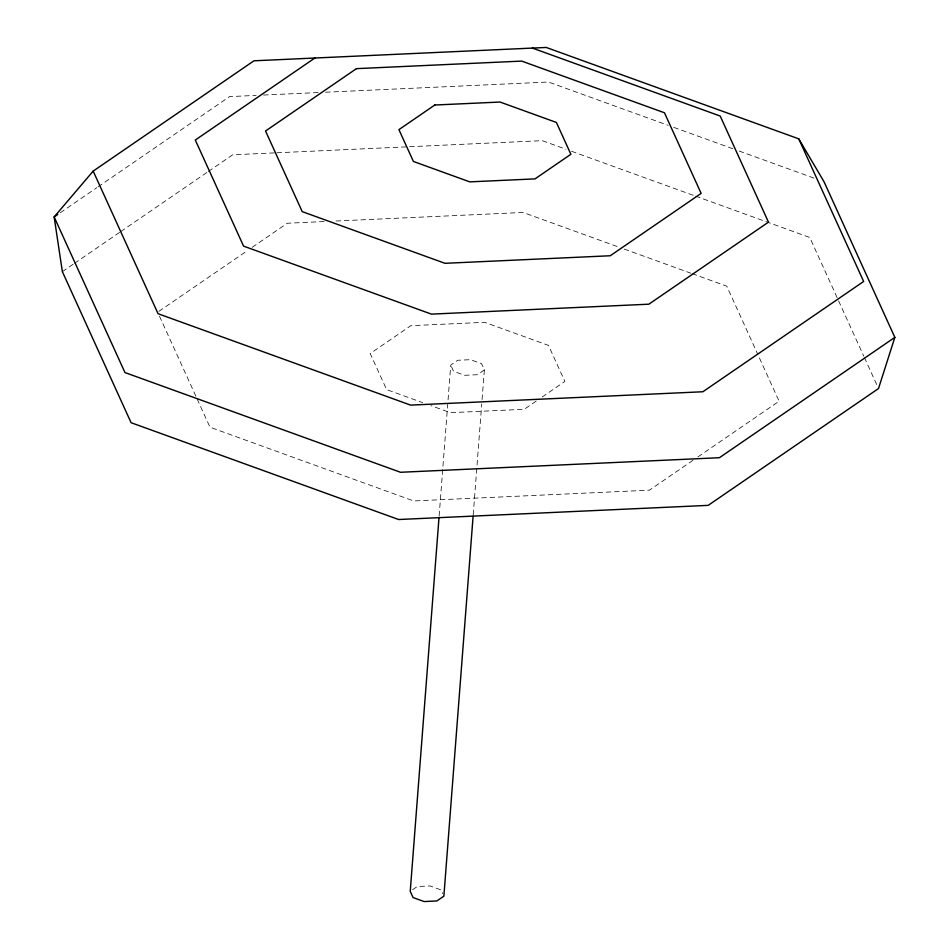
<?xml version="1.0" encoding="UTF-8"?>
<svg xmlns="http://www.w3.org/2000/svg" width="949" height="949" viewBox="0 0 949 949"><rect width="100%" height="100%" fill="white"/><g stroke="black" fill="none" stroke-linecap="round" stroke-linejoin="round"><path stroke-width="0.71" stroke-dasharray="4.75 3.56" d="M439.138 515.865L450.739 365.08L457.75 360.264L470.514 359.683L481.534 363.669L484.358 369.896L481.855 402.423M473.219 514.761L481.748 403.894M60.25 212.766L96.798 187.7M98.02 186.858L229.587 96.608L256.159 95.386M62.361 271.639L73.298 264.13M74.52 263.288L119.527 232.41M120.748 231.58L207.119 172.327M208.329 171.496L232.659 154.806L275.412 152.848M158.863 311.367L247.333 250.678M252.185 247.345L287.333 223.24L324.167 221.556M484.358 369.896L477.347 374.713L464.595 375.294L453.563 371.308L450.739 365.08M536.209 401.107L524.263 409.304L450.419 412.673L431 405.65M542.187 397.002L564.88 381.439L548.486 345.4L484.678 322.304L410.834 325.685L370.217 353.55L386.611 389.576L422.673 402.637M693.055 460.253L649.424 490.182L413.693 500.953L209.99 427.228L196.597 397.809M697.906 456.92L779.105 401.213L758.417 355.745M412.578 889.735L417.263 886.52L430.016 885.939L441.036 889.925L442.732 893.661M263.549 95.054L319.647 92.492M325.554 92.219L548.486 82.029L668.167 125.339M276.894 152.789L408.094 146.787M409.577 146.715L542.247 140.654L565.936 149.23M335.958 221.022L523.065 212.457L618.689 247.072M673.743 127.356L733.577 149.017M739.152 151.033L814.301 178.222M571.512 151.247L694.122 195.613M695.51 196.123L809.77 237.475L863.768 356.172M624.228 249.077L690.742 273.146M692.129 273.644L726.768 286.183L757.812 354.404M864.385 357.512L877.267 385.84M159.479 316.207L195.992 396.468"/><path stroke-width="1.42" d="M439.019 517.335L410.241 891.336L413.076 897.564L424.096 901.55L436.848 900.969L443.871 896.153L473.1 516.244M894.848 337.369L878.501 388.544L708.191 505.366L398.604 519.518L131.092 422.708L62.361 271.639L54.152 216.941L93.18 171.105L253.952 60.807L546.221 47.45L798.761 138.851L824.04 181.757L894.848 337.369L719.413 457.715L400.514 472.282L124.96 372.554L54.152 216.941L57.806 214.438M314.914 57.996L195.304 140.037L243.585 246.135L431.451 314.131L648.867 304.19L768.476 222.137L720.208 116.051L532.33 48.055M798.761 138.851L863.649 281.462L702.877 391.759L410.609 405.116L158.068 313.716L93.18 171.105M356.444 68.648L265.542 131.009L302.233 211.639L445.01 263.312L610.243 255.756L701.145 193.406L664.466 112.777L521.677 61.092L356.444 68.648M434.808 105.019L398.924 129.633L413.408 161.46L469.767 181.864L534.999 178.887L570.883 154.272L556.399 122.445L500.04 102.041L434.808 105.019"/></g></svg>
